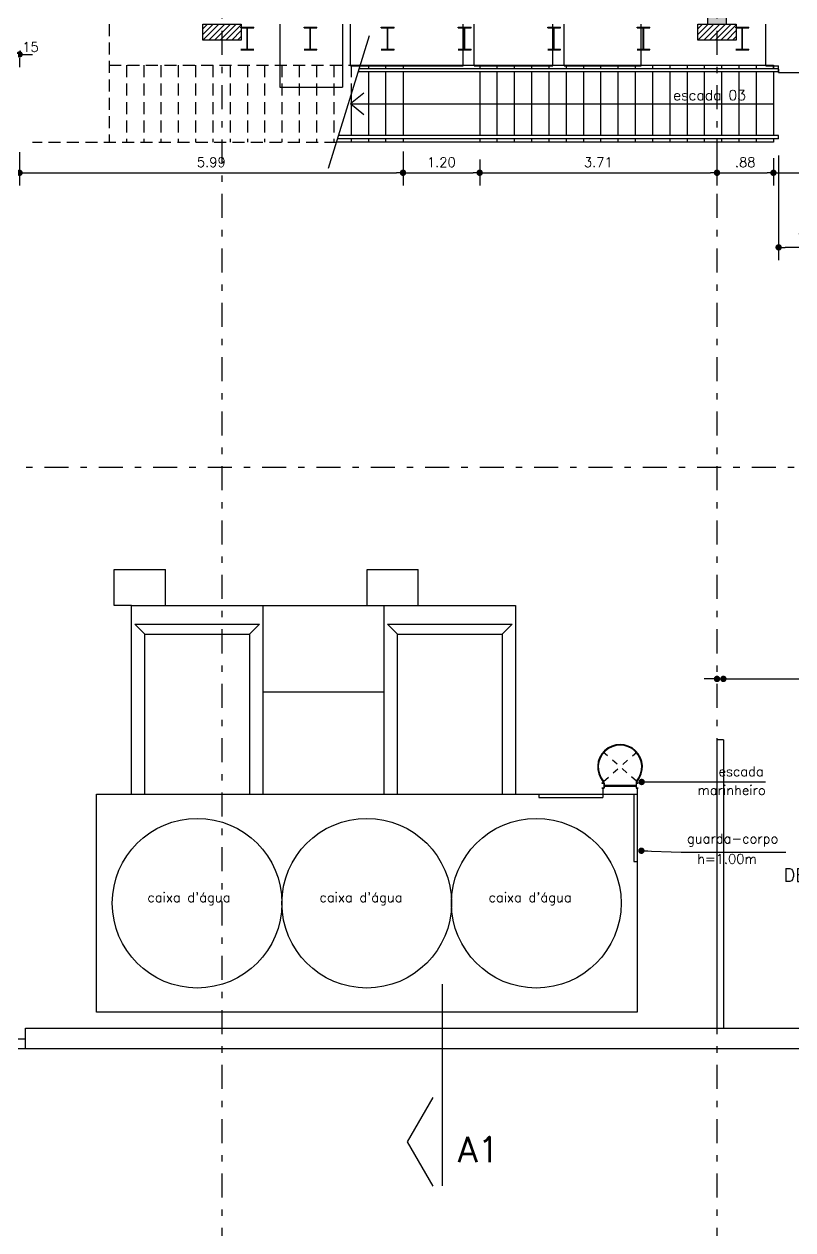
# Model space of a CAD drawing. Extents: x -14 to 107, y -33 to 53.
# Drawn here: x 22.89 to 34.9, y -2.83 to 16 of the extents above; entities that cross this region are included whole.
import ezdxf

# ---------------------------------------------------------------- set-up
doc = ezdxf.new("R2010")
doc.units = 0
doc.header["$LTSCALE"] = 1.5
doc.header["$MEASUREMENT"] = 0
doc.linetypes.add('DASHDOT', pattern=[1, 0.5, -0.25, 0, -0.25])
doc.linetypes.add('HIDDEN', pattern=[0.375, 0.25, -0.125])
doc.layers.get('0').update_dxf_attribs({"linetype": 'CONTINUOUS'})
for name, color, linetype in [('A-ESTRUTURA', 4, 'CONTINUOUS'), ('A-PAREDE', 3, 'CONTINUOUS'), ('COTAS', 7, 'CONTINUOUS'), ('EIXOS', 32, 'DASHDOT'), ('EQP', 7, 'CONTINUOUS'), ('N-LNHVISTA', 7, 'CONTINUOUS'), ('N-NOTACOES', 6, 'CONTINUOUS'), ('N-PROJEÇÃO', 1, 'HIDDEN'), ('N-TEXTO', 7, 'CONTINUOUS'), ('PILAR', 7, 'CONTINUOUS'), ('PILARNOVO', 4, 'CONTINUOUS'), ('PLATEIA1', 7, 'CONTINUOUS'), ('VAGAS', 2, 'CONTINUOUS')]:
    doc.layers.add(name, color=color, linetype=linetype)
doc.styles.add('COTA', font='romans.shx')
doc.styles.add('REGUA-080', font='simplex', dxfattribs={"height": 0.15})
doc.styles.add('ROMANS', font='romans')
doc.styles.add('TERREOB$0$REGUA-080', font='simplex.shx', dxfattribs={"height": 0.4})
doc.dimstyles.new('DG060-1', dxfattribs={"dimscale": 0.1, "dimtxt": 1.5, "dimasz": 1, "dimexe": 2, "dimexo": 2.5, "dimgap": 0.9, "dimtad": 1, "dimzin": 4, "dimdsep": 46, "dimtxsty": 'COTA', "dimblk": 'DOT', "dimblk1": 'DOT', "dimblk2": 'DOT', "dimsah": 1, "dimcen": 0.09, "dimclrd": 1, "dimclre": 1, "dimclrt": 2, "dimadec": 0, "dimazin": 0, "dimtfac": 1, "dimtdec": 4, "dimtix": 1, "dimtmove": 2, "dimatfit": 3, "dimldrblk": 'DOT', "dimfxl": 1, "dimtvp": 2, "dimtolj": 1, "dimtzin": 0, "dimarcsym": 0})

# ---------------------------------------------------------------- blocks, each defined once
blk = doc.blocks.new('DOT')
at = {"color": 0, "linetype": 'ByBlock'}
blk.add_line((-0.5, 0), (-1, 0), dxfattribs=at)
at = {"color": 0, "linetype": 'ByBlock', "const_width": 0.5}
blk.add_lwpolyline([(-0.25, 0, 1), (0.25, 0, 1)], format="xyb", close=True, dxfattribs=at)
blk = doc.blocks.new('*D44')
at = {"color": 1, "linetype": 'ByBlock'}
for p, q in [((22.57, 15.527), (22.47, 15.527)), ((22.67, 15.578), (22.67, 15.327)), ((22.67, 15.527), (22.82, 15.527)), ((22.67, 15.527), (22.82, 15.527)), ((22.82, 15.47), (22.82, 15.327)), ((22.92, 15.527), (23.02, 15.527))]:
    blk.add_line(p, q, dxfattribs=at)
at = {"color": 1, "linetype": 'ByBlock', "xscale": 0.1, "yscale": 0.1, "zscale": 0.1}
blk.add_blockref('DOT', (22.67, 15.527), dxfattribs=at)
at = {"color": 1, "linetype": 'ByBlock', "xscale": 0.1, "yscale": 0.1, "zscale": 0.1, "rotation": 180}
blk.add_blockref('DOT', (22.82, 15.527), dxfattribs=at)
at = {"color": 2, "linetype": 'ByBlock', "insert": (22.958, 15.643), "char_height": 0.15, "attachment_point": 5, "style": 'COTA'}
blk.add_mtext('\\A1;.15', dxfattribs=at)
blk = doc.blocks.new('*D88')
at = {"color": 1, "linetype": 'ByBlock'}
for p, q in [((34.6, 13.908), (34.6, 13.478)), ((46.944, 13.775), (46.944, 13.878)), ((34.7, 13.678), (46.844, 13.678))]:
    blk.add_line(p, q, dxfattribs=at)
at = {"color": 1, "linetype": 'ByBlock', "xscale": 0.1, "yscale": 0.1, "zscale": 0.1, "rotation": 180}
blk.add_blockref('DOT', (34.6, 13.678), dxfattribs=at)
at = {"color": 1, "linetype": 'ByBlock', "xscale": 0.1, "yscale": 0.1, "zscale": 0.1}
blk.add_blockref('DOT', (46.944, 13.678), dxfattribs=at)
at = {"color": 2, "linetype": 'ByBlock', "insert": (40.772, 13.843), "char_height": 0.15, "attachment_point": 5, "style": 'COTA'}
blk.add_mtext('\\A1;12.34', dxfattribs=at)
blk = doc.blocks.new('*D95')
at = {"color": 1, "linetype": 'ByBlock'}
for p, q in [((22.82, 14), (22.82, 13.478)), ((28.812, 14.008), (28.812, 13.478)), ((22.92, 13.678), (28.712, 13.678))]:
    blk.add_line(p, q, dxfattribs=at)
at = {"color": 1, "linetype": 'ByBlock', "xscale": 0.1, "yscale": 0.1, "zscale": 0.1, "rotation": 180}
blk.add_blockref('DOT', (22.82, 13.678), dxfattribs=at)
at = {"color": 1, "linetype": 'ByBlock', "xscale": 0.1, "yscale": 0.1, "zscale": 0.1}
blk.add_blockref('DOT', (28.812, 13.678), dxfattribs=at)
at = {"color": 2, "linetype": 'ByBlock', "insert": (25.816, 13.843), "char_height": 0.15, "attachment_point": 5, "style": 'COTA'}
blk.add_mtext('\\A1;5.99', dxfattribs=at)
blk = doc.blocks.new('*D132')
at = {"color": 1, "linetype": 'ByBlock'}
for p, q in [((33.718, 13.908), (33.718, 13.478)), ((34.6, 13.908), (34.6, 13.478)), ((33.818, 13.678), (34.5, 13.678))]:
    blk.add_line(p, q, dxfattribs=at)
at = {"color": 1, "linetype": 'ByBlock', "xscale": 0.1, "yscale": 0.1, "zscale": 0.1, "rotation": 180}
blk.add_blockref('DOT', (33.718, 13.678), dxfattribs=at)
at = {"color": 1, "linetype": 'ByBlock', "xscale": 0.1, "yscale": 0.1, "zscale": 0.1}
blk.add_blockref('DOT', (34.6, 13.678), dxfattribs=at)
at = {"color": 2, "linetype": 'ByBlock', "insert": (34.159, 13.843), "char_height": 0.15, "attachment_point": 5, "style": 'COTA'}
blk.add_mtext('\\A1;.88', dxfattribs=at)
blk = doc.blocks.new('REFORÇO')
at = {"layer": 'PILARNOVO'}
h = blk.add_hatch(dxfattribs=at)
h.set_pattern_fill('ANSI31', color=1, scale=0.02, style=0)
h.set_pattern_definition([(45, (-15.478, 0), (-0.04490128, 0.04490128), [])])
h.paths.add_polyline_path([(25.983, 16.3), (26.283, 16.3), (26.283, 16.55), (25.983, 16.55)])
h.paths.add_polyline_path([(25.983, 16), (25.983, 15.75), (26.283, 15.75), (26.283, 16)])
h.paths.add_polyline_path([(25.983, 16), (25.683, 16), (25.683, 15.75), (25.983, 15.75)])
h.paths.add_polyline_path([(25.683, 16.3), (25.983, 16.3), (25.983, 16.55), (25.683, 16.55)])
h = blk.add_hatch(dxfattribs=at)
h.set_pattern_fill('ANSI31', color=1, scale=0.02, style=0)
h.set_pattern_definition([(45, (-7.743, 1e-13), (-0.04490128, 0.04490128), [])])
h.paths.add_polyline_path([(33.718, 16.3), (34.018, 16.3), (34.018, 16.55), (33.718, 16.55)])
h.paths.add_polyline_path([(33.718, 16), (33.718, 15.75), (34.018, 15.75), (34.018, 16)])
h.paths.add_polyline_path([(33.718, 16), (33.418, 16), (33.418, 15.75), (33.718, 15.75)])
h.paths.add_polyline_path([(33.418, 16.3), (33.718, 16.3), (33.718, 16.55), (33.418, 16.55)])
for points in [[(25.683, 16), (26.283, 16), (26.283, 15.75), (25.683, 15.75)], [(33.418, 16), (34.018, 16), (34.018, 15.75), (33.418, 15.75)]]:
    blk.add_lwpolyline(points, close=True, dxfattribs=at)
blk = doc.blocks.new('*D169')
at = {"color": 1, "linetype": 'ByBlock'}
for p, q in [((30.01, 13.888), (30.01, 13.478)), ((33.718, 13.908), (33.718, 13.478)), ((30.11, 13.678), (33.618, 13.678))]:
    blk.add_line(p, q, dxfattribs=at)
at = {"color": 1, "linetype": 'ByBlock', "xscale": 0.1, "yscale": 0.1, "zscale": 0.1, "rotation": 180}
blk.add_blockref('DOT', (30.01, 13.678), dxfattribs=at)
at = {"color": 1, "linetype": 'ByBlock', "xscale": 0.1, "yscale": 0.1, "zscale": 0.1}
blk.add_blockref('DOT', (33.718, 13.678), dxfattribs=at)
at = {"color": 2, "linetype": 'ByBlock', "insert": (31.864, 13.843), "char_height": 0.15, "attachment_point": 5, "style": 'COTA'}
blk.add_mtext('\\A1;3.71', dxfattribs=at)
blk = doc.blocks.new('*D170')
at = {"color": 1, "linetype": 'ByBlock'}
for p, q in [((28.812, 13.908), (28.812, 13.478)), ((30.01, 13.888), (30.01, 13.478)), ((28.912, 13.678), (29.91, 13.678))]:
    blk.add_line(p, q, dxfattribs=at)
at = {"color": 1, "linetype": 'ByBlock', "xscale": 0.1, "yscale": 0.1, "zscale": 0.1, "rotation": 180}
blk.add_blockref('DOT', (28.812, 13.678), dxfattribs=at)
at = {"color": 1, "linetype": 'ByBlock', "xscale": 0.1, "yscale": 0.1, "zscale": 0.1}
blk.add_blockref('DOT', (30.01, 13.678), dxfattribs=at)
at = {"color": 2, "linetype": 'ByBlock', "insert": (29.411, 13.843), "char_height": 0.15, "attachment_point": 5, "style": 'COTA'}
blk.add_mtext('\\A1;1.20', dxfattribs=at)
blk = doc.blocks.new('CAMAROTES_ESTRUT2')
at = {"layer": 'A-ESTRUTURA'}
for p, q in [((-18.885, -2.558), (-18.885, -2.548)), ((-18.885, -2.548), (-18.689, -2.548)), ((-17.899, -2.558), (-17.899, -2.548)), ((-17.899, -2.548), (-17.703, -2.548)), ((-16.694, -2.558), (-16.694, -2.548)), ((-16.694, -2.548), (-16.498, -2.548)), ((-15.489, -2.558), (-15.489, -2.548)), ((-15.489, -2.548), (-15.292, -2.548)), ((-14.092, -2.548), (-13.896, -2.548)), ((-14.092, -2.558), (-14.092, -2.548)), ((-12.696, -2.558), (-12.696, -2.548)), ((-12.696, -2.548), (-12.499, -2.548)), ((-11.15, -2.548), (-10.954, -2.548)), ((-11.15, -2.558), (-11.15, -2.548)), ((-9.903, -2.548), (-9.707, -2.548)), ((-9.903, -2.558), (-9.903, -2.548)), ((-8.507, -2.558), (-8.507, -2.548)), ((-8.507, -2.548), (-8.31, -2.548)), ((-7.11, -2.558), (-7.11, -2.548)), ((-7.11, -2.548), (-6.914, -2.548)), ((-5.714, -2.558), (-5.714, -2.548)), ((-5.714, -2.548), (-5.518, -2.548)), ((-4.208, -2.558), (-4.208, -2.548)), ((-4.208, -2.548), (-4.012, -2.548)), ((-2.921, -2.558), (-2.921, -2.548)), ((-2.921, -2.548), (-2.725, -2.548)), ((-1.535, -2.548), (-1.339, -2.548)), ((-1.535, -2.558), (-1.535, -2.548)), ((-0.201, -2.548), (-0.004, -2.548)), ((-0.201, -2.558), (-0.201, -2.548))]:
    blk.add_line(p, q, dxfattribs=at)
at = {"layer": 'A-ESTRUTURA', "linetype": 'Continuous'}
for p, q in [((-18.885, -2.548), (-18.685, -2.548)), ((-18.885, -2.558), (-18.788, -2.558)), ((-18.788, -2.888), (-18.788, -2.558)), ((-18.782, -2.558), (-18.685, -2.558)), ((-18.782, -2.888), (-18.782, -2.558)), ((-18.685, -2.558), (-18.685, -2.548)), ((-17.899, -2.548), (-17.699, -2.548)), ((-17.899, -2.558), (-17.802, -2.558)), ((-17.802, -2.888), (-17.802, -2.558)), ((-17.796, -2.558), (-17.699, -2.558)), ((-17.796, -2.888), (-17.796, -2.558)), ((-17.699, -2.558), (-17.699, -2.548)), ((-16.694, -2.548), (-16.493, -2.548)), ((-16.694, -2.558), (-16.597, -2.558)), ((-16.597, -2.888), (-16.597, -2.558)), ((-16.59, -2.558), (-16.493, -2.558)), ((-16.59, -2.888), (-16.59, -2.558)), ((-16.493, -2.558), (-16.493, -2.548)), ((-15.489, -2.548), (-15.288, -2.548)), ((-15.489, -2.558), (-15.391, -2.558)), ((-15.391, -2.888), (-15.391, -2.558)), ((-15.385, -2.558), (-15.288, -2.558)), ((-15.385, -2.888), (-15.385, -2.558)), ((-15.288, -2.558), (-15.288, -2.548)), ((-14.092, -2.548), (-13.892, -2.548)), ((-14.092, -2.558), (-13.995, -2.558)), ((-13.995, -2.888), (-13.995, -2.558)), ((-13.989, -2.888), (-13.989, -2.558)), ((-13.989, -2.558), (-13.892, -2.558)), ((-13.892, -2.558), (-13.892, -2.548)), ((-12.696, -2.548), (-12.495, -2.548)), ((-12.696, -2.558), (-12.599, -2.558)), ((-12.599, -2.888), (-12.599, -2.558)), ((-12.592, -2.558), (-12.495, -2.558)), ((-12.592, -2.888), (-12.592, -2.558)), ((-12.495, -2.558), (-12.495, -2.548)), ((-11.15, -2.548), (-10.95, -2.548)), ((-11.15, -2.558), (-11.053, -2.558)), ((-11.053, -2.888), (-11.053, -2.558)), ((-11.047, -2.888), (-11.047, -2.558)), ((-11.047, -2.558), (-10.95, -2.558)), ((-10.95, -2.558), (-10.95, -2.548)), ((-9.903, -2.548), (-9.702, -2.548)), ((-9.903, -2.558), (-9.806, -2.558)), ((-9.806, -2.888), (-9.806, -2.558)), ((-9.8, -2.888), (-9.8, -2.558)), ((-9.8, -2.558), (-9.702, -2.558)), ((-9.702, -2.558), (-9.702, -2.548)), ((-8.507, -2.548), (-8.306, -2.548)), ((-8.507, -2.558), (-8.409, -2.558)), ((-8.409, -2.888), (-8.409, -2.558)), ((-8.403, -2.558), (-8.306, -2.558)), ((-8.403, -2.888), (-8.403, -2.558)), ((-8.306, -2.558), (-8.306, -2.548)), ((-7.11, -2.548), (-6.91, -2.548)), ((-7.11, -2.558), (-7.013, -2.558)), ((-7.013, -2.888), (-7.013, -2.558)), ((-7.007, -2.558), (-6.91, -2.558)), ((-7.007, -2.888), (-7.007, -2.558)), ((-6.91, -2.558), (-6.91, -2.548)), ((-5.714, -2.548), (-5.513, -2.548)), ((-5.714, -2.558), (-5.617, -2.558)), ((-5.617, -2.888), (-5.617, -2.558)), ((-5.61, -2.558), (-5.513, -2.558)), ((-5.61, -2.888), (-5.61, -2.558)), ((-5.513, -2.558), (-5.513, -2.548)), ((-4.208, -2.548), (-4.007, -2.548)), ((-4.208, -2.558), (-4.111, -2.558)), ((-4.111, -2.888), (-4.111, -2.558)), ((-4.105, -2.558), (-4.007, -2.558)), ((-4.105, -2.888), (-4.105, -2.558)), ((-4.007, -2.558), (-4.007, -2.548)), ((-2.921, -2.548), (-2.72, -2.548)), ((-2.921, -2.558), (-2.824, -2.558)), ((-2.824, -2.888), (-2.824, -2.558)), ((-2.818, -2.558), (-2.72, -2.558)), ((-2.818, -2.888), (-2.818, -2.558)), ((-2.72, -2.558), (-2.72, -2.548)), ((-1.535, -2.548), (-1.334, -2.548)), ((-1.535, -2.558), (-1.438, -2.558)), ((-1.438, -2.888), (-1.438, -2.558)), ((-1.432, -2.888), (-1.432, -2.558)), ((-1.432, -2.558), (-1.334, -2.558)), ((-1.334, -2.558), (-1.334, -2.548)), ((-0.201, -2.548), (0, -2.548)), ((-0.201, -2.558), (-0.103, -2.558)), ((-0.103, -2.888), (-0.103, -2.558)), ((-0.097, -2.888), (-0.097, -2.558)), ((-0.097, -2.558), (0, -2.558)), ((0, -2.558), (0, -2.548)), ((-18.885, -2.888), (-18.788, -2.888)), ((-18.885, -2.898), (-18.685, -2.898)), ((-18.885, -2.898), (-18.685, -2.898)), ((-18.782, -2.888), (-18.685, -2.888)), ((-17.899, -2.888), (-17.802, -2.888)), ((-17.899, -2.898), (-17.699, -2.898)), ((-17.899, -2.898), (-17.699, -2.898)), ((-17.796, -2.888), (-17.699, -2.888)), ((-17.699, -2.898), (-17.699, -2.888)), ((-16.694, -2.888), (-16.597, -2.888)), ((-16.694, -2.898), (-16.493, -2.898)), ((-16.694, -2.898), (-16.493, -2.898)), ((-16.59, -2.888), (-16.493, -2.888)), ((-16.493, -2.898), (-16.493, -2.888)), ((-15.489, -2.888), (-15.391, -2.888)), ((-15.489, -2.898), (-15.288, -2.898)), ((-15.489, -2.898), (-15.288, -2.898)), ((-15.385, -2.888), (-15.288, -2.888)), ((-15.288, -2.898), (-15.288, -2.888)), ((-14.092, -2.888), (-13.995, -2.888)), ((-14.092, -2.898), (-13.892, -2.898)), ((-14.092, -2.898), (-13.892, -2.898)), ((-13.989, -2.888), (-13.892, -2.888)), ((-13.892, -2.898), (-13.892, -2.888)), ((-12.696, -2.888), (-12.599, -2.888)), ((-12.696, -2.898), (-12.495, -2.898)), ((-12.696, -2.898), (-12.495, -2.898)), ((-12.592, -2.888), (-12.495, -2.888)), ((-12.495, -2.898), (-12.495, -2.888)), ((-11.15, -2.888), (-11.053, -2.888)), ((-11.15, -2.898), (-10.95, -2.898)), ((-11.15, -2.898), (-10.95, -2.898)), ((-11.047, -2.888), (-10.95, -2.888)), ((-10.95, -2.898), (-10.95, -2.888)), ((-9.903, -2.888), (-9.806, -2.888)), ((-9.903, -2.898), (-9.702, -2.898)), ((-9.903, -2.898), (-9.702, -2.898)), ((-9.8, -2.888), (-9.702, -2.888)), ((-9.702, -2.898), (-9.702, -2.888)), ((-8.507, -2.888), (-8.409, -2.888)), ((-8.507, -2.898), (-8.306, -2.898)), ((-8.507, -2.898), (-8.306, -2.898)), ((-8.403, -2.888), (-8.306, -2.888)), ((-8.306, -2.898), (-8.306, -2.888)), ((-7.11, -2.888), (-7.013, -2.888)), ((-7.11, -2.898), (-6.91, -2.898)), ((-7.11, -2.898), (-6.91, -2.898)), ((-7.007, -2.888), (-6.91, -2.888)), ((-6.91, -2.898), (-6.91, -2.888)), ((-5.714, -2.888), (-5.617, -2.888)), ((-5.714, -2.898), (-5.513, -2.898)), ((-5.714, -2.898), (-5.513, -2.898)), ((-5.61, -2.888), (-5.513, -2.888)), ((-5.513, -2.898), (-5.513, -2.888)), ((-4.208, -2.888), (-4.111, -2.888)), ((-4.208, -2.898), (-4.007, -2.898)), ((-4.208, -2.898), (-4.007, -2.898)), ((-4.105, -2.888), (-4.007, -2.888)), ((-4.007, -2.898), (-4.007, -2.888)), ((-2.921, -2.888), (-2.824, -2.888)), ((-2.921, -2.898), (-2.72, -2.898)), ((-2.921, -2.898), (-2.72, -2.898)), ((-2.818, -2.888), (-2.72, -2.888)), ((-2.72, -2.898), (-2.72, -2.888)), ((-1.535, -2.888), (-1.438, -2.888)), ((-1.535, -2.898), (-1.334, -2.898)), ((-1.535, -2.898), (-1.334, -2.898)), ((-1.432, -2.888), (-1.334, -2.888)), ((-1.334, -2.898), (-1.334, -2.888)), ((-0.201, -2.888), (-0.103, -2.888)), ((-0.201, -2.898), (0, -2.898)), ((-0.201, -2.898), (0, -2.898)), ((-0.097, -2.888), (0, -2.888)), ((0, -2.898), (0, -2.888))]:
    blk.add_line(p, q, dxfattribs=at)
blk = doc.blocks.new('N-1114')
at = {"layer": 'N-NOTACOES'}
blk.add_line((0, -0.0315), (0, 0), dxfattribs=at)
blk.add_lwpolyline([(-0.00146, -0.03155), (-0.00546, -0.02463), (-0.00146, -0.0177)], dxfattribs=at)
at = {"layer": 'N-NOTACOES', "style": 'ROMANS'}
blk.add_attdef('A', (0.0024, -0.02781), '', height=0.004, dxfattribs=at)
blk = doc.blocks.new('*D392')
at = {"color": 1, "linetype": 'ByBlock'}
for p, q in [((34.681, 13.947), (34.681, 12.313)), ((35.581, 12.513), (34.781, 12.513))]:
    blk.add_line(p, q, dxfattribs=at)
at = {"color": 1, "linetype": 'ByBlock', "xscale": 0.1, "yscale": 0.1, "zscale": 0.1, "rotation": 180}
blk.add_blockref('DOT', (34.681, 12.513), dxfattribs=at)
at = {"color": 1, "linetype": 'ByBlock', "xscale": 0.1, "yscale": 0.1, "zscale": 0.1}
blk.add_blockref('DOT', (35.681, 12.513), dxfattribs=at)
at = {"color": 2, "linetype": 'ByBlock', "insert": (35.181, 12.678), "char_height": 0.15, "attachment_point": 5, "style": 'COTA'}
blk.add_mtext('\\A1;1.00', dxfattribs=at)

msp = doc.modelspace()

# ---------------------------------------------------------------- hatches: boundary and pattern name
at = {"layer": 'PILAR'}
h = msp.add_hatch(color=256, dxfattribs=at)
h.paths.add_polyline_path([(33.718, 16.3), (33.568, 16.3), (33.568, 16), (33.718, 16)])
h.paths.add_polyline_path([(33.868, 16.3), (33.718, 16.3), (33.718, 16), (33.868, 16)])

# ---------------------------------------------------------------- linework, layer by layer
at = {"color": 1, "linetype": 'ByBlock'}
for p, q in [((33.618, 5.7736), (33.518, 5.7736)), ((33.718, 5.7736), (33.818, 5.7736)), ((33.918, 5.7736), (37.218, 5.7736)), ((33.918, 5.7736), (34.018, 5.7736))]:
    msp.add_line(p, q, dxfattribs=at)
at = {"layer": 'A-PAREDE'}
for p, q in [((22.9123, 0.32), (87.0885, 0.32)), ((22.9123, 0), (22.9123, 0.32)), ((0.321, 0), (87.0425, 0)), ((20.1526, 0.15), (22.9123, 0.15))]:
    msp.add_line(p, q, dxfattribs=at)
at = {"layer": 'EIXOS', "ltscale": 0.5}
for p, q in [((25.983, 48.1976), (25.983, -4.8398)), ((33.718, 48.1976), (33.718, -4.8398)), ((78.8353, 9.0751), (-5.9475, 9.0751))]:
    msp.add_line(p, q, dxfattribs=at)
at = {"layer": 'EQP', "color": 7, "linetype": 'Continuous'}
for p, q in [((24.2998, 6.9207), (24.2998, 7.483)), ((25.0998, 6.9207), (25.0998, 7.483)), ((28.2496, 6.9207), (28.2496, 7.483)), ((29.0496, 6.9207), (29.0496, 7.483)), ((24.5698, 6.9207), (24.2998, 6.9207)), ((24.5698, 6.9207), (30.5694, 6.9207)), ((24.5698, 3.9707), (24.5698, 6.9207)), ((26.6196, 6.9207), (26.6196, 3.9707)), ((28.5196, 3.9707), (28.5196, 6.9207)), ((30.5694, 6.9207), (30.5694, 3.9707)), ((24.6198, 6.6307), (26.5696, 6.6307)), ((24.7783, 6.4721), (24.6198, 6.6307)), ((26.4111, 6.4721), (26.5696, 6.6307)), ((28.5696, 6.6307), (30.5194, 6.6307)), ((28.7282, 6.4721), (28.5696, 6.6307)), ((30.3609, 6.4721), (30.5194, 6.6307)), ((24.7783, 3.9707), (24.7783, 6.4721)), ((24.7783, 6.4721), (26.4111, 6.4721)), ((26.4111, 6.4721), (26.4111, 3.9707)), ((28.7282, 6.4721), (30.3609, 6.4721)), ((28.7282, 3.9707), (28.7282, 6.4721)), ((30.3609, 6.4721), (30.3609, 3.9707)), ((26.6196, 5.5707), (28.5196, 5.5707)), ((24.0198, 3.9707), (32.4698, 3.9707)), ((24.0198, 0.5707), (24.0198, 3.9707)), ((30.9364, 3.9707), (30.9364, 3.9207)), ((31.9364, 3.9707), (31.9364, 3.9207)), ((32.4198, 3.9707), (32.4198, 2.9207)), ((32.4698, 3.9707), (32.4698, 0.5707)), ((30.9364, 3.9207), (31.9364, 3.9207)), ((32.4198, 2.9207), (32.4698, 2.9207)), ((32.4698, 0.5707), (24.0198, 0.5707))]:
    msp.add_line(p, q, dxfattribs=at)
at = {"layer": 'N-LNHVISTA'}
for p, q in [((26.8857, 15.9968), (26.8857, 15.0168)), ((27.6498, 13.7504), (28.2907, 15.8205)), ((27.8657, 15.9968), (27.8657, 15.0168)), ((27.9907, 15.3469), (27.9907, 15.9968)), ((29.7507, 15.3469), (29.7507, 15.9968)), ((29.9257, 15.3469), (29.9257, 15.9968)), ((31.1507, 15.3469), (31.1507, 15.9968)), ((31.3307, 15.3469), (31.3307, 15.9968)), ((32.5307, 15.3469), (32.5307, 15.9968)), ((27.9907, 15.3469), (29.7507, 15.3469)), ((28.1166, 15.2583), (34.6797, 15.2583)), ((28.1321, 15.3083), (34.6797, 15.3083)), ((28.1476, 15.3583), (34.6, 15.3583)), ((28.27, 15.3583), (28.27, 15.3083)), ((28.27, 15.2583), (28.27, 14.2583)), ((28.54, 15.3583), (28.54, 15.3083)), ((28.54, 15.3583), (28.54, 15.3083)), ((28.54, 15.2583), (28.54, 14.2583)), ((28.54, 15.2583), (28.54, 14.2583)), ((28.8121, 15.3583), (28.8121, 15.3083)), ((28.8121, 15.2583), (28.8121, 14.2583)), ((29.9257, 15.3469), (31.1507, 15.3469)), ((30.01, 15.3583), (30.01, 15.3083)), ((30.01, 15.3583), (30.01, 15.3083)), ((30.01, 15.2583), (30.01, 14.2583)), ((30.01, 15.2583), (30.01, 14.2583)), ((30.28, 15.3583), (30.28, 15.3083)), ((30.28, 15.2583), (30.28, 14.2583)), ((30.55, 15.3583), (30.55, 15.3083)), ((30.55, 15.2583), (30.55, 14.2583)), ((30.82, 15.3583), (30.82, 15.3083)), ((30.82, 15.2583), (30.82, 14.2583)), ((31.09, 15.3583), (31.09, 15.3083)), ((31.09, 15.2583), (31.09, 14.2583)), ((31.3307, 15.3469), (32.5307, 15.3469)), ((31.36, 15.3583), (31.36, 15.3083)), ((31.36, 15.2583), (31.36, 14.2583)), ((31.63, 15.3583), (31.63, 15.3083)), ((31.63, 15.2583), (31.63, 14.2583)), ((31.9, 15.3583), (31.9, 15.3083)), ((31.9, 15.2583), (31.9, 14.2583)), ((32.17, 15.3583), (32.17, 15.3083)), ((32.17, 15.2583), (32.17, 14.2583)), ((32.44, 15.3583), (32.44, 15.3083)), ((32.44, 15.2583), (32.44, 14.2583)), ((32.71, 15.3583), (32.71, 15.3083)), ((32.71, 15.2583), (32.71, 14.2583)), ((32.98, 15.3583), (32.98, 15.3083)), ((32.98, 15.2583), (32.98, 14.2583)), ((33.25, 15.3583), (33.25, 15.3083)), ((33.25, 15.2583), (33.25, 14.2583)), ((33.52, 15.3583), (33.52, 15.3083)), ((33.52, 15.2583), (33.52, 14.2583)), ((33.79, 15.3583), (33.79, 15.3083)), ((33.79, 15.2583), (33.79, 14.2583)), ((34.06, 15.3583), (34.06, 15.3083)), ((34.06, 15.2583), (34.06, 14.2583)), ((34.33, 15.3583), (34.33, 15.3083)), ((34.33, 15.2583), (34.33, 14.2583)), ((34.6, 15.3583), (34.6, 15.3083)), ((34.6, 15.3583), (34.6, 15.3083)), ((34.6, 15.2583), (34.6, 14.2583)), ((34.6, 15.2583), (34.6, 14.2583)), ((34.601, 15.3469), (34.601, 15.2969)), ((34.601, 15.2969), (34.601, 15.3469)), ((34.6797, 15.2583), (34.6797, 15.3083)), ((34.6807, 15.2969), (34.6807, 15.2469)), ((26.8857, 15.0168), (27.8657, 15.0168)), ((34.6, 14.1583), (27.7761, 14.1583)), ((34.6797, 14.2083), (27.7916, 14.2083)), ((34.6797, 14.2583), (27.8071, 14.2583)), ((28.27, 14.2083), (28.27, 14.1583)), ((28.54, 14.2083), (28.54, 14.1583)), ((28.54, 14.2083), (28.54, 14.1583)), ((28.8121, 14.2083), (28.8121, 14.1583)), ((30.01, 14.2083), (30.01, 14.1583)), ((30.01, 14.2083), (30.01, 14.1583)), ((30.28, 14.2083), (30.28, 14.1583)), ((30.55, 14.2083), (30.55, 14.1583)), ((30.82, 14.2083), (30.82, 14.1583)), ((31.09, 14.2083), (31.09, 14.1583)), ((31.36, 14.2083), (31.36, 14.1583)), ((31.63, 14.2083), (31.63, 14.1583)), ((31.9, 14.2083), (31.9, 14.1583)), ((32.17, 14.2083), (32.17, 14.1583)), ((32.44, 14.2083), (32.44, 14.1583)), ((32.71, 14.2083), (32.71, 14.1583)), ((32.98, 14.2083), (32.98, 14.1583)), ((33.25, 14.2083), (33.25, 14.1583)), ((33.52, 14.2083), (33.52, 14.1583)), ((33.79, 14.2083), (33.79, 14.1583)), ((34.06, 14.2083), (34.06, 14.1583)), ((34.33, 14.2083), (34.33, 14.1583)), ((34.6, 14.2083), (34.6, 14.1583)), ((34.6, 14.2083), (34.6, 14.1583)), ((34.6797, 14.2083), (34.6797, 14.2583)), ((31.9198, 4.1483), (31.9198, 4.1458)), ((31.9198, 4.1483), (31.9531, 4.1483)), ((31.9198, 4.1458), (31.9506, 4.1458)), ((31.9506, 4.1458), (31.9506, 4.0675)), ((31.9531, 4.1483), (31.9531, 4.065)), ((32.4531, 4.1483), (32.4864, 4.1483)), ((32.4531, 4.1483), (32.4531, 4.065)), ((32.4556, 4.1458), (32.4556, 4.0675)), ((32.4556, 4.1458), (32.4864, 4.1458)), ((32.4864, 4.1483), (32.4864, 4.1458)), ((31.9198, 4.0675), (31.9198, 4.065)), ((31.9198, 4.0675), (31.9506, 4.0675)), ((31.9531, 4.065), (31.9198, 4.065)), ((31.9364, 4.065), (31.9364, 3.9707)), ((31.9531, 4.115), (32.4531, 4.115)), ((31.9531, 4.0983), (32.4531, 4.0983)), ((32.4864, 4.065), (32.4531, 4.065)), ((32.4556, 4.0675), (32.4864, 4.0675)), ((32.4698, 4.065), (32.4698, 3.9707)), ((32.4864, 4.0675), (32.4864, 4.065))]:
    msp.add_line(p, q, dxfattribs=at)
at = {"layer": 'N-LNHVISTA', "color": 1}
for p, q in [((27.9897, 14.7583), (28.2014, 14.9267)), ((27.9897, 14.7583), (28.2014, 14.5899)), ((34.6, 14.7501), (28, 14.7501))]:
    msp.add_line(p, q, dxfattribs=at)
at = {"layer": 'N-LNHVISTA', "linetype": 'ByBlock'}
for p, q in [((28, 14.8815), (28, 14.2583)), ((28, 14.2083), (28, 14.1583))]:
    msp.add_line(p, q, dxfattribs=at)
at = {"layer": 'N-LNHVISTA'}
for points in [[(32.4698, 4.1483), (32.4698, 4.1716, 2.1625919), (31.9364, 4.1716), (31.9364, 4.1483)], [(32.4598, 4.1483), (32.4598, 4.1753, 2.1934473), (31.9464, 4.1753), (31.9464, 4.1483)]]:
    msp.add_lwpolyline(points, format="xyb", dxfattribs=at)
for centre in [(25.5948, 2.2707), (28.2448, 2.2707), (30.8948, 2.2707)]:
    msp.add_circle(centre, 1.325, dxfattribs=at)
at = {"layer": 'N-PROJEÇÃO', "ltscale": 0.5}
for p, q in [((24.22, 16), (24.22, 14.1583)), ((24.22, 15.3583), (28.1476, 15.3583)), ((24.49, 15.3583), (24.49, 14.1583)), ((24.76, 15.3583), (24.76, 14.1583)), ((25.03, 15.3583), (25.03, 14.1583)), ((25.3, 15.3583), (25.3, 14.1583)), ((25.57, 15.3583), (25.57, 14.1583)), ((25.84, 15.3583), (25.84, 14.1583)), ((26.11, 15.3583), (26.11, 14.1583)), ((26.38, 15.3583), (26.38, 14.1583)), ((26.65, 15.3583), (26.65, 14.1583)), ((26.92, 15.3583), (26.92, 14.1583)), ((27.19, 15.3583), (27.19, 14.1583)), ((27.46, 15.3583), (27.46, 14.1583)), ((27.73, 15.3583), (27.73, 14.1583)), ((28, 15.3583), (28, 14.8815)), ((27.7736, 14.1501), (23.0234, 14.1501))]:
    msp.add_line(p, q, dxfattribs=at)
at = {"layer": 'N-PROJEÇÃO', "ltscale": 0.2}
for p, q in [((32.4598, 4.1753), (31.9416, 4.6309)), ((31.9464, 4.1716), (32.4646, 4.6309))]:
    msp.add_line(p, q, dxfattribs=at)
at = {"layer": 'PILAR'}
msp.add_lwpolyline([(33.568, 16), (33.868, 16), (33.868, 16.3), (33.568, 16.3)], close=True, dxfattribs=at)
at = {"layer": 'PLATEIA1'}
for p, q in [((32.5307, 15.3469), (32.5307, 15.9968)), ((34.4807, 15.3469), (34.4807, 15.9968)), ((34.4807, 15.3469), (34.6807, 15.3469)), ((34.6807, 15.2469), (34.6807, 15.3469)), ((34.6807, 15.2469), (37.7807, 15.2469)), ((24.2998, 7.483), (25.0998, 7.483)), ((28.2496, 7.483), (29.0496, 7.483))]:
    msp.add_line(p, q, dxfattribs=at)
at = {"layer": 'VAGAS', "ltscale": 0.5}
for p, q in [((33.718, 4.82), (33.718, 0.32)), ((33.818, 4.82), (33.818, 0.32))]:
    msp.add_line(p, q, dxfattribs=at)
at = {"layer": 'VAGAS'}
msp.add_line((33.818, 4.82), (33.718, 4.82), dxfattribs=at)

# ---------------------------------------------------------------- block references
at = {"color": 1, "linetype": 'ByBlock', "xscale": 0.1, "yscale": 0.1, "zscale": 0.1}
msp.add_blockref('DOT', (33.718, 5.7736), dxfattribs=at)
at = {"color": 1, "linetype": 'ByBlock', "xscale": 0.1, "yscale": 0.1, "zscale": 0.1, "rotation": 180}
msp.add_blockref('DOT', (33.818, 5.7736), dxfattribs=at)
msp.add_blockref('DOT', (33.818, 5.7736), dxfattribs=at)
at = {"xscale": 100, "yscale": 100, "zscale": 100}
msp.add_blockref('N-1114', (29.427, 1.0044), dxfattribs=at).add_auto_attribs({'A': 'A1'})
at = {"layer": 'COTAS', "linetype": 'ByBlock'}
for name, p in [('REFORÇO', (0, 0)), ('CAMAROTES_ESTRUT2', (45.1645, 18.498))]:
    msp.add_blockref(name, p, dxfattribs=at)

# ---------------------------------------------------------------- texts
at = {"layer": 'N-LNHVISTA', "color": 2, "char_height": 0.15, "attachment_point": 4, "style": 'COTA'}
for s, insert in [('\\A1;escada ', (33.7418, 4.3287)), ('marinheiro', (33.4125, 4.0358)), ('guarda-corpo', (33.2492, 3.2548)), ('h=1.00m', (33.4084, 2.9618))]:
    msp.add_mtext(s, dxfattribs=dict(at, insert=insert))
at = {"layer": 'N-LNHVISTA', "char_height": 0.15, "width": 4.8521, "attachment_point": 1, "style": 'COTA'}
for insert in [(24.8181, 2.4375), (27.5063, 2.4375), (30.1485, 2.4375)]:
    msp.add_mtext("caixa d'água", dxfattribs=dict(at, insert=insert))
at = {"layer": 'N-TEXTO', "color": 3}
for s, height, style, p in [('escada 03', 0.16, 'REGUA-080', (33.033, 14.8109)), ('DEFICIENTE', 0.2, 'TERREOB$0$REGUA-080', (34.7596, 2.6118))]:
    msp.add_text(s, height=height, dxfattribs=dict(at, style=style)).set_placement(p)

# ---------------------------------------------------------------- dimensions: what is measured, and where the dimension line sits
at = {"layer": 'COTAS'}
dim = msp.add_linear_dim(base=(22.82, 15.5266), p1=(22.67, 15.8285), p2=(22.82, 15.7197), text='.15', dimstyle='DG060-1', dxfattribs=at)
dim.commit()
dim.dimension.update_dxf_attribs({"geometry": '*D44', "text_midpoint": (22.9577, 15.6425), "dimtype": 160})
for base, p1, p2, picture, middle in [((28.8121, 13.678), (22.82, 14.25), (28.8121, 14.2583), '*D95', (25.8161, 13.843)), ((30.01, 13.678), (28.8121, 14.1583), (30.01, 14.1384), '*D170', (29.4111, 13.843)), ((33.718, 13.678), (30.01, 14.1384), (33.718, 14.1583), '*D169', (31.864, 13.843)), ((34.6, 13.678), (33.718, 14.1583), (34.6, 14.1583), '*D132', (34.159, 13.843)), ((46.944, 13.678), (34.6, 14.1583), (46.944, 13.5251), '*D88', (40.772, 13.843))]:
    dim = msp.add_linear_dim(base=base, p1=p1, p2=p2, dimstyle='DG060-1', dxfattribs=at)
    dim.commit()
    dim.dimension.update_dxf_attribs({"geometry": picture, "text_midpoint": middle})
at = {"layer": 'VAGAS'}
dim = msp.add_linear_dim(base=(34.6807, 12.5132), p1=(35.6807, 13.2039), p2=(34.6807, 14.1969), dimstyle='DG060-1', override={"dimse1": 1}, dxfattribs=at)
dim.commit()
dim.dimension.update_dxf_attribs({"geometry": '*D392', "text_midpoint": (35.1807, 12.6782)})

# ---------------------------------------------------------------- leaders
at = {"layer": 'N-LNHVISTA', "color": 1, "annotation_type": 0, "has_hookline": 1, "hookline_direction": 0}
for points, text_width in [([(32.5411, 4.1636), (33.6518, 4.1637)], 0.7357), ([(32.537, 3.0896), (33.1592, 3.0648)], 1.5429)]:
    msp.add_leader(points, dimstyle='DG060-1', dxfattribs=dict(at, text_width=text_width))

doc.saveas('drawing.dxf')
